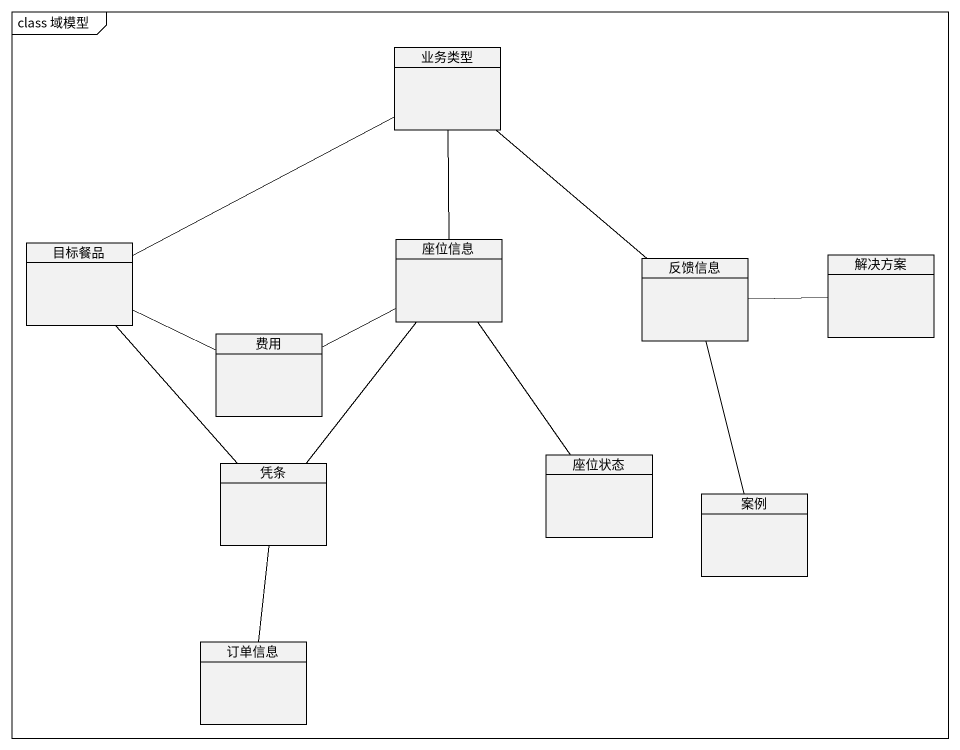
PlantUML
@startuml
mainframe class 域模型
hide circle
hide empty members
class 业务类型
class 目标餐品
class 座位信息
class 反馈信息
class 解决方案
class 费用
class 凭条
class 座位状态
class 案例
class 订单信息
业务类型 -left- 目标餐品
业务类型 -- 座位信息
业务类型 -- 反馈信息
目标餐品 -right- 费用
目标餐品 -- 凭条
座位信息 -left- 费用
座位信息 -- 凭条
座位信息 -- 座位状态
反馈信息 -right- 解决方案
反馈信息 -- 案例
凭条 -- 订单信息
@enduml
